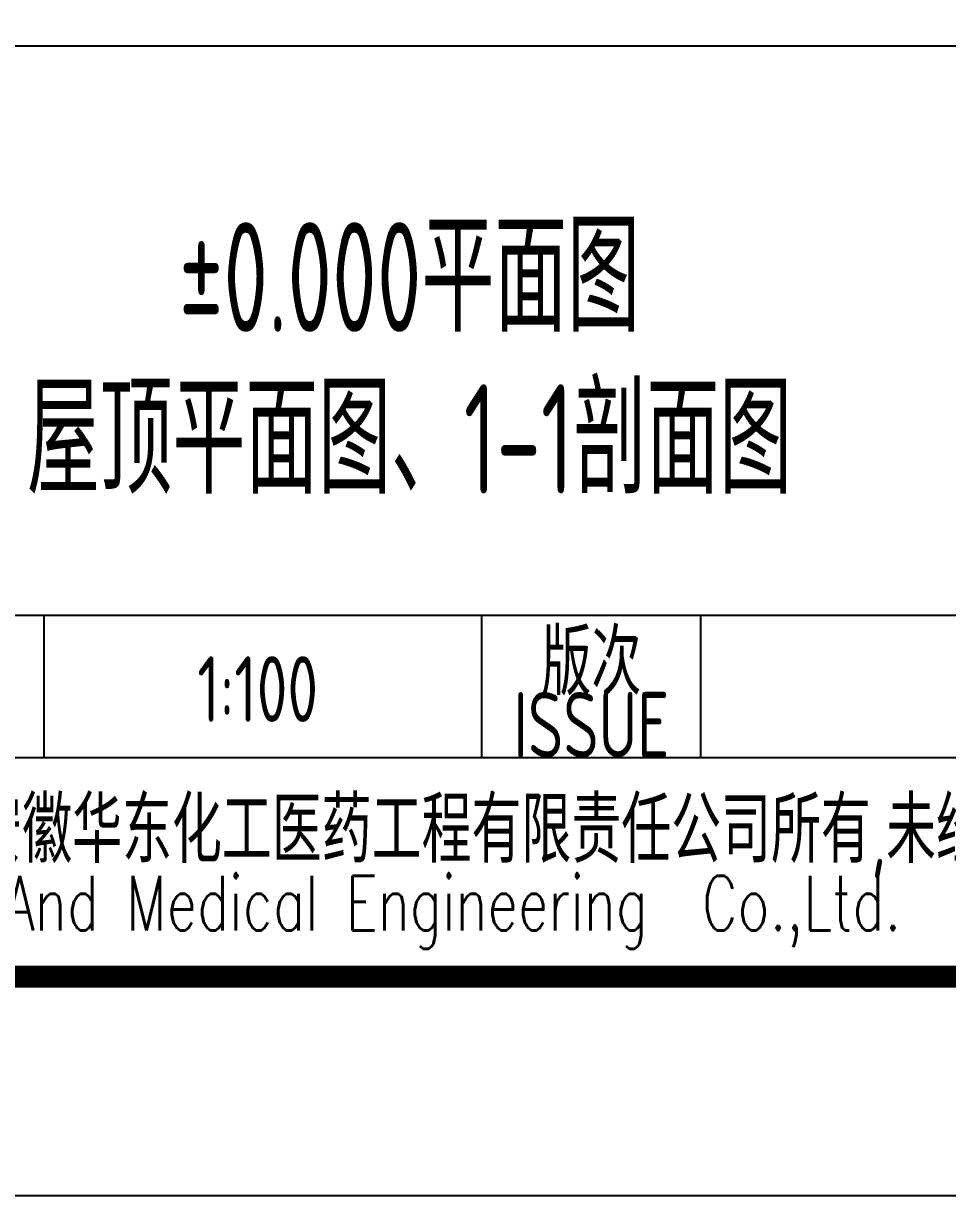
# Model space of a CAD drawing. Extents: x 4796190 to 4921527, y -485691 to -238224.
# Drawn here: x 4892783 to 4897004, y -422737 to -417384 of the extents above; entities that cross this region are included whole.
import ezdxf
from ezdxf.enums import TextEntityAlignment as Align

# ---------------------------------------------------------------- set-up
doc = ezdxf.new("R2010")
doc.units = 0
doc.header["$LTSCALE"] = 1000
doc.header["$MEASUREMENT"] = 0
doc.layers.get('0').update_dxf_attribs({"linetype": 'CONTINUOUS'})
doc.layers.add('PUB_TITLE', color=4, linetype='CONTINUOUS')
doc.styles.add('AHD', font='sceie.shx', dxfattribs={"width": 0.7, "bigfont": 'sceic.shx'})
doc.styles.add('ECEC_TQ', font='txt_l.shx', dxfattribs={"bigfont": 'hztxt_l.shx'})
doc.styles.add('sceie', font='sceie.shx', dxfattribs={"bigfont": 'sceic.shx'})

msp = doc.modelspace()

# ---------------------------------------------------------------- linework, layer by layer
for p, q in [((4886377.2, -417487.3), (4897377.2, -417487.3)), ((4891877.2, -420087.3), (4904377.2, -420087.3)), ((4892877.2, -420737.3), (4892877.2, -420087.3)), ((4894877.2, -420737.3), (4894877.2, -420087.3)), ((4895877.2, -420737.3), (4895877.2, -420087.3)), ((4886377.2, -420737.3), (4904377.2, -420737.3)), ((4886377.2, -421737.3), (4904377.2, -421737.3))]:
    msp.add_line(p, q)
at = {"layer": 'PUB_TITLE', "color": 4}
msp.add_lwpolyline([(4821277.2, -422737.3), (4905377.2, -422737.3), (4905377.2, -363337.3), (4821277.2, -363337.3)], close=True, dxfattribs=at)
at = {"layer": 'PUB_TITLE', "color": 4, "const_width": 100}
msp.add_lwpolyline([(4823777.2, -421737.3), (4904377.2, -421737.3), (4904377.2, -364337.3), (4823777.2, -364337.3)], close=True, dxfattribs=at)

# ---------------------------------------------------------------- texts
for s, height, style, width, p in [('%%P0.000平面图', 500, 'AHD', 0.7, (4894546.1, -418529.7)), ('屋顶平面图、1-1剖面图', 500, 'AHD', 0.7, (4894546.1, -419256)), ('版次', 300, 'sceie', 0.8, (4895377.2, -420287.3)), ('1:100', 300, 'sceie', 0.8, (4893853.1, -420424.3)), ('ISSUE', 300, 'sceie', 0.8, (4895377.2, -420587.3)), ('本文件专有权属安徽华东化工医药工程有限责任公司所有,未经许可不得复制或转让给第三方', 300, 'sceie', 0.8, (4895548.3, -421086.2)), ('The proprietary right of this document belongs to Anhui Huadong Chemical And Medical Engineering  Co.,Ltd.  and any replication or transfer to the 3rd. side is forbidden without its permission. ', 250, 'ECEC_TQ', 0.72, (4895377.2, -421437.3))]:
    msp.add_text(s, height=height, dxfattribs=dict(style=style, width=width)).set_placement(p, align=Align.MIDDLE)

doc.saveas('drawing.dxf')
